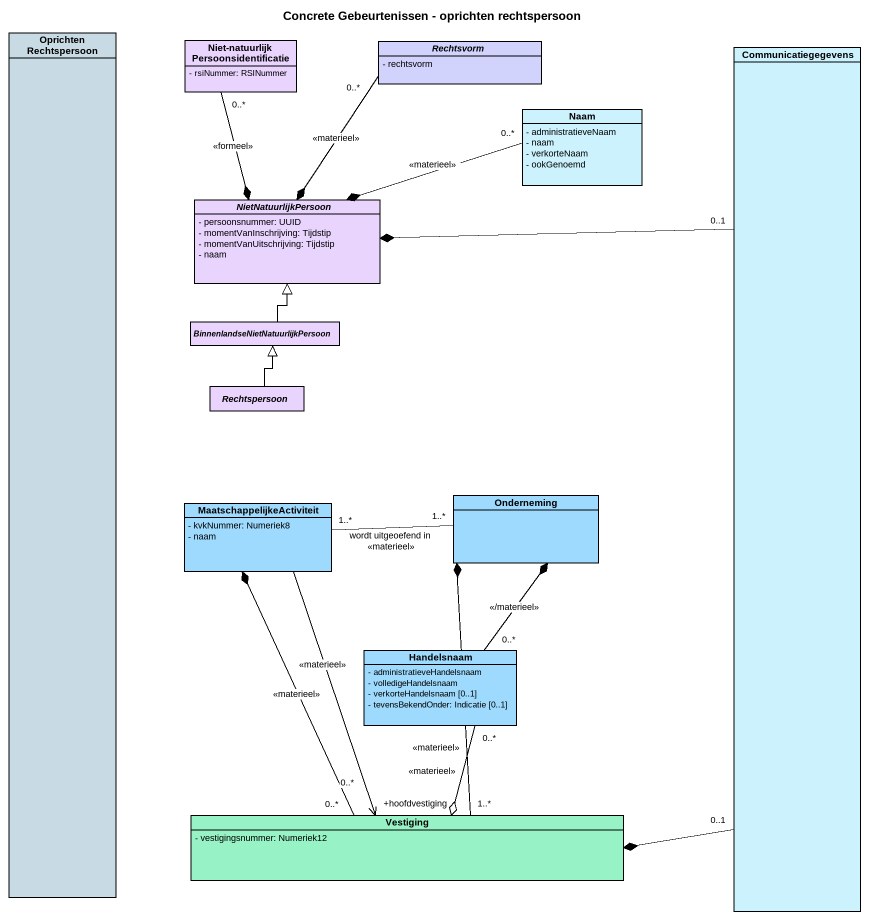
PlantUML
@startuml
title Concrete Gebeurtenissen - oprichten rechtspersoon
hide circle
hide empty members
skinparam classAttributeIconSize 0
class "Oprichten Rechtspersoon" as Oprichten_Rechtspersoon #C8DAE3
class "Niet-natuurlijk Persoonsidentificatie" as Niet_natuurlijk #E9D4FE {
  - rsiNummer: RSINummer
}
abstract class Rechtsvorm #D2D3FC {
  - rechtsvorm
}
class Communicatiegegevens #CCF2FE
class Naam #CCF2FE {
  - administratieveNaam
  - naam
  - verkorteNaam
  - ookGenoemd
}
abstract class NietNatuurlijkPersoon #E9D4FE {
  - persoonsnummer: UUID
  - momentVanInschrijving: Tijdstip
  - momentVanUitschrijving: Tijdstip
  - naam
}
abstract class "BinnenlandseNietNatuurlijkPersoon" as BinnenlandseNietNatuurlijkPe #E9D4FE
abstract class Rechtspersoon #E9D4FE
class MaatschappelijkeActiviteit #9EDAFD {
  - kvkNummer: Numeriek8
  - naam
}
class Onderneming #9EDAFD
class Handelsnaam #9EDAFD {
  - administratieveHandelsnaam
  - volledigeHandelsnaam
  - verkorteHandelsnaam [0..1]
  - tevensBekendOnder: Indicatie [0..1]
}
class Vestiging #97F3C5 {
  - vestigingsnummer: Numeriek12
}
Niet_natuurlijk "0..*" --* NietNatuurlijkPersoon : <<formeel>>
Rechtsvorm "0..*" --* NietNatuurlijkPersoon : <<materieel>>
Communicatiegegevens "0..1" -left-* NietNatuurlijkPersoon
Communicatiegegevens "0..1" --* Vestiging
Naam "0..*" -left-* NietNatuurlijkPersoon : <<materieel>>
BinnenlandseNietNatuurlijkPe -up-|> NietNatuurlijkPersoon
Rechtspersoon -up-|> BinnenlandseNietNatuurlijkPe
MaatschappelijkeActiviteit "1..*" -right- "1..*" Onderneming : wordt uitgeoefend in\n<<materieel>>
MaatschappelijkeActiviteit --> "+hoofdvestiging\n0..*" Vestiging : <<materieel>>
Handelsnaam "0..*" -up-* Onderneming : <</materieel>>
Handelsnaam "0..*" --o Vestiging : <<materieel>>
Vestiging "0..*" -up-* MaatschappelijkeActiviteit : <<materieel>>
Vestiging "1..*" -up-* Onderneming : <<materieel>>
@enduml
